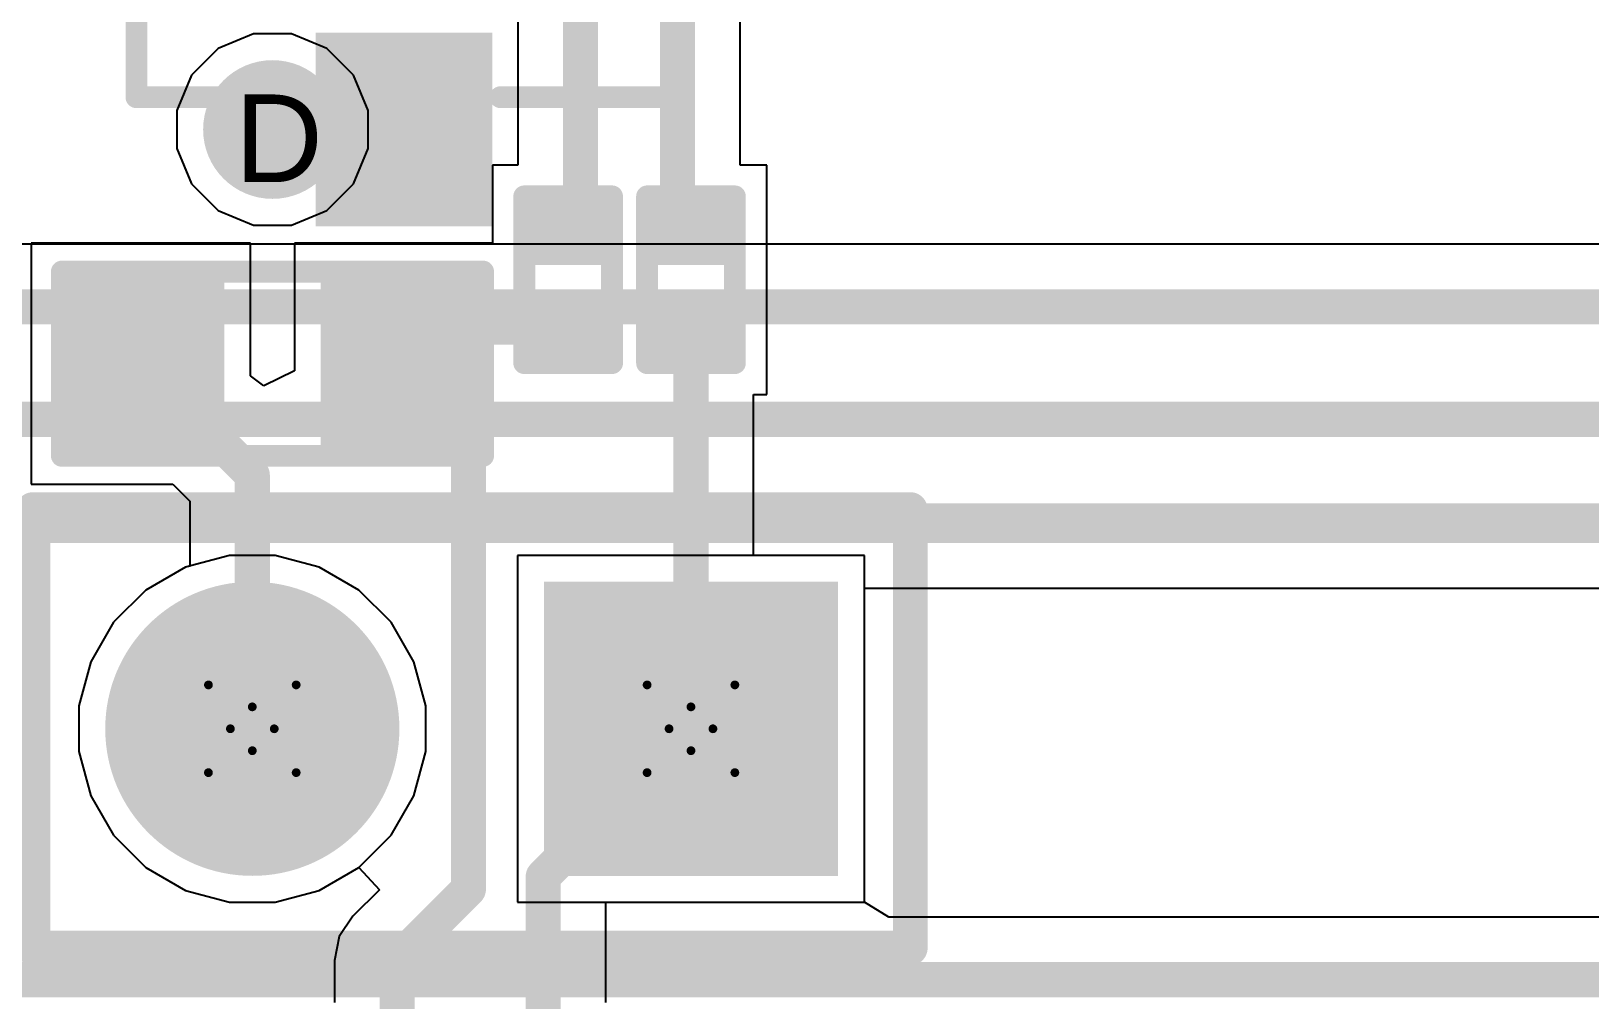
# Model space of a CAD drawing. Header units: inches. Extents: x 0 to 5032, y 0 to 5323.
# Drawn here: x 64.07 to 73.09, y 103.12 to 108.73 of the extents above; entities that cross this region are included whole.
import ezdxf

# ---------------------------------------------------------------- set-up
doc = ezdxf.new("R2010")
doc.units = ezdxf.units.IN
for name, color, linetype in [('Bottom Layer', 5, 'Continuous'), ('Bottom Solder', 6, 'Continuous'), ('Drill Drawing', 1, 'Continuous'), ('Layer 1', 16, 'Continuous'), ('Layer 2', 76, 'Continuous'), ('Multi-Layer', 9, 'Continuous'), ('Pad Holes', 156, 'Continuous'), ('Top Layer', 1, 'Continuous'), ('Top Overlay', 2, 'Continuous'), ('Top Paste', 8, 'Continuous'), ('Top Solder', 216, 'Continuous'), ('Via Holes', 16, 'Continuous')]:
    doc.layers.add(name, color=color, linetype=linetype)
doc.styles.add('Arial', font='', dxfattribs={"height": 0.2})
doc.styles.get('Arial').set_extended_font_data('Arial')

# ---------------------------------------------------------------- blocks, each defined once
blk = doc.blocks.new('SOT_23_246')
at = {"layer": 'Top Layer'}
for points in [[(-0.41, 1.46), (0.41, 1.46), (0.41, 0.54), (-0.41, 0.54)], [(-1.36, -0.54), (-0.54, -0.54), (-0.54, -1.46), (-1.36, -1.46)], [(0.54, -0.54), (1.36, -0.54), (1.36, -1.46), (0.54, -1.46)]]:
    blk.add_hatch(color=1, dxfattribs=at).paths.add_polyline_path(points)
at = {"layer": 'Top Paste'}
for points in [[(-0.41, 1.46), (0.41, 1.46), (0.41, 0.54), (-0.41, 0.54)], [(-1.36, -0.54), (-0.54, -0.54), (-0.54, -1.46), (-1.36, -1.46)], [(0.54, -0.54), (1.36, -0.54), (1.36, -1.46), (0.54, -1.46)]]:
    blk.add_hatch(color=8, dxfattribs=at).paths.add_polyline_path(points)
at = {"layer": 'Top Solder'}
for points in [[(-0.5116, 1.5616), (0.5116, 1.5616), (0.5116, 0.4384), (-0.5116, 0.4384)], [(-1.4616, -0.4384), (-0.4384, -0.4384), (-0.4384, -1.5616), (-1.4616, -1.5616)], [(0.4384, -0.4384), (1.4616, -0.4384), (1.4616, -1.5616), (0.4384, -1.5616)]]:
    blk.add_hatch(color=216, dxfattribs=at).paths.add_polyline_path(points)
at = {"layer": 'Top Overlay'}
for points in [[(-0.5588, 0.8128, 0.127, 0.127, 0), (-1.5494, 0.8128, 0.127, 0.127, 0)], [(-1.5494, 0.8128, 0.127, 0.127, 0), (-1.5494, -0.5842, 0.127, 0.127, 0)], [(1.5494, 0.8128, 0.127, 0.127, 0), (0.5588, 0.8128, 0.127, 0.127, 0)], [(1.5494, 0.8128, 0.127, 0.127, 0), (1.5494, -0.5842, 0.127, 0.127, 0)], [(0.3302, -0.7874, 0.127, 0.127, 0), (-0.3302, -0.7874, 0.127, 0.127, 0)], [(-1.6764, -1.0414, 0.127, 0.127, 0), (-1.6764, -1.2954, 0.127, 0.127, 0)], [(-1.5494, -1.1684, 0.127, 0.127, 0), (-1.6764, -1.0414, 0.127, 0.127, 0)], [(-1.5494, -1.1684, 0.127, 0.127, 0), (-1.6764, -1.2954, 0.127, 0.127, 0)]]:
    blk.add_lwpolyline(points, format="xyseb", dxfattribs=at)
for points in [[(-1.5812, 0.8128, 0.0635, 0.0635, 1), (-1.5176, 0.8128, 0.0635, 0.0635, 1)], [(-1.5812, 0.8128, 0.0635, 0.0635, 1), (-1.5176, 0.8128, 0.0635, 0.0635, 1)], [(-0.5905, 0.8128, 0.0635, 0.0635, 1), (-0.5271, 0.8128, 0.0635, 0.0635, 1)], [(0.5271, 0.8128, 0.0635, 0.0635, 1), (0.5905, 0.8128, 0.0635, 0.0635, 1)], [(1.5176, 0.8128, 0.0635, 0.0635, 1), (1.5812, 0.8128, 0.0635, 0.0635, 1)], [(1.5176, 0.8128, 0.0635, 0.0635, 1), (1.5812, 0.8128, 0.0635, 0.0635, 1)], [(-1.5812, -0.5842, 0.0635, 0.0635, 1), (-1.5176, -0.5842, 0.0635, 0.0635, 1)], [(1.5176, -0.5842, 0.0635, 0.0635, 1), (1.5812, -0.5842, 0.0635, 0.0635, 1)], [(-0.3619, -0.7874, 0.0635, 0.0635, 1), (-0.2984, -0.7874, 0.0635, 0.0635, 1)], [(0.2984, -0.7874, 0.0635, 0.0635, 1), (0.3619, -0.7874, 0.0635, 0.0635, 1)], [(-1.7082, -1.0414, 0.0635, 0.0635, 1), (-1.6446, -1.0414, 0.0635, 0.0635, 1)], [(-1.7082, -1.0414, 0.0635, 0.0635, 1), (-1.6446, -1.0414, 0.0635, 0.0635, 1)], [(-1.5812, -1.1684, 0.0635, 0.0635, 1), (-1.5176, -1.1684, 0.0635, 0.0635, 1)], [(-1.5812, -1.1684, 0.0635, 0.0635, 1), (-1.5176, -1.1684, 0.0635, 0.0635, 1)], [(-1.7082, -1.2954, 0.0635, 0.0635, 1), (-1.6446, -1.2954, 0.0635, 0.0635, 1)], [(-1.7082, -1.2954, 0.0635, 0.0635, 1), (-1.6446, -1.2954, 0.0635, 0.0635, 1)]]:
    blk.add_lwpolyline(points, format="xyseb", close=True, dxfattribs=at)
blk = doc.blocks.new('HDR1X2__249')
at = {"layer": 'Bottom Layer'}
blk.add_hatch(color=5, dxfattribs=at).paths.add_polyline_path([(-0.75, 0.75), (0.75, 0.75), (0.75, -0.75), (-0.75, -0.75)])
h = blk.add_hatch(color=5, dxfattribs=at)
edge = h.paths.add_edge_path()
edge.add_arc((2.54, 0), 0.75, 0, 360)
at = {"layer": 'Bottom Solder'}
blk.add_hatch(color=6, dxfattribs=at).paths.add_polyline_path([(-0.8516, 0.8516), (0.8516, 0.8516), (0.8516, -0.8516), (-0.8516, -0.8516)])
h = blk.add_hatch(color=6, dxfattribs=at)
edge = h.paths.add_edge_path()
edge.add_arc((2.54, 0), 0.8516, 0, 360)
at = {"layer": 'Layer 1'}
blk.add_hatch(color=16, dxfattribs=at).paths.add_polyline_path([(-0.75, 0.75), (0.75, 0.75), (0.75, -0.75), (-0.75, -0.75)])
h = blk.add_hatch(color=16, dxfattribs=at)
edge = h.paths.add_edge_path()
edge.add_arc((2.54, 0), 0.75, 0, 360)
at = {"layer": 'Layer 2'}
blk.add_hatch(color=76, dxfattribs=at).paths.add_polyline_path([(-0.75, 0.75), (0.75, 0.75), (0.75, -0.75), (-0.75, -0.75)])
h = blk.add_hatch(color=76, dxfattribs=at)
edge = h.paths.add_edge_path()
edge.add_arc((2.54, 0), 0.75, 0, 360)
at = {"layer": 'Multi-Layer'}
blk.add_hatch(color=9, dxfattribs=at).paths.add_polyline_path([(-0.75, 0.75), (0.75, 0.75), (0.75, -0.75), (-0.75, -0.75)])
h = blk.add_hatch(color=9, dxfattribs=at)
edge = h.paths.add_edge_path()
edge.add_arc((2.54, 0), 0.75, 0, 360)
at = {"layer": 'Pad Holes'}
h = blk.add_hatch(color=7, dxfattribs=at)
edge = h.paths.add_edge_path()
edge.add_arc((0, 0), 0.45, 0, 360)
h = blk.add_hatch(color=7, dxfattribs=at)
edge = h.paths.add_edge_path()
edge.add_arc((2.54, 0), 0.45, 0, 360)
at = {"layer": 'Top Layer'}
blk.add_hatch(color=1, dxfattribs=at).paths.add_polyline_path([(-0.75, 0.75), (0.75, 0.75), (0.75, -0.75), (-0.75, -0.75)])
h = blk.add_hatch(color=1, dxfattribs=at)
edge = h.paths.add_edge_path()
edge.add_arc((2.54, 0), 0.75, 0, 360)
at = {"layer": 'Top Solder'}
blk.add_hatch(color=216, dxfattribs=at).paths.add_polyline_path([(-0.8516, 0.8516), (0.8516, 0.8516), (0.8516, -0.8516), (-0.8516, -0.8516)])
h = blk.add_hatch(color=216, dxfattribs=at)
edge = h.paths.add_edge_path()
edge.add_arc((2.54, 0), 0.8516, 0, 360)
at = {"layer": 'Top Overlay'}
for points in [[(-1.27, 1.27, 0.2, 0.2, 0), (-1.27, -1.27, 0.2, 0.2, 0)], [(3.81, 1.27, 0.2, 0.2, 0), (-1.27, 1.27, 0.2, 0.2, 0)], [(3.81, 1.27, 0.2, 0.2, 0), (3.81, -1.27, 0.2, 0.2, 0)], [(3.81, -1.27, 0.2, 0.2, 0), (-1.27, -1.27, 0.2, 0.2, 0)]]:
    blk.add_lwpolyline(points, format="xyseb", dxfattribs=at)
for points in [[(-1.32, 1.27, 0.1, 0.1, 1), (-1.22, 1.27, 0.1, 0.1, 1)], [(-1.32, 1.27, 0.1, 0.1, 1), (-1.22, 1.27, 0.1, 0.1, 1)], [(3.76, 1.27, 0.1, 0.1, 1), (3.86, 1.27, 0.1, 0.1, 1)], [(3.76, 1.27, 0.1, 0.1, 1), (3.86, 1.27, 0.1, 0.1, 1)], [(-1.32, -1.27, 0.1, 0.1, 1), (-1.22, -1.27, 0.1, 0.1, 1)], [(-1.32, -1.27, 0.1, 0.1, 1), (-1.22, -1.27, 0.1, 0.1, 1)], [(3.76, -1.27, 0.1, 0.1, 1), (3.86, -1.27, 0.1, 0.1, 1)], [(3.76, -1.27, 0.1, 0.1, 1), (3.86, -1.27, 0.1, 0.1, 1)]]:
    blk.add_lwpolyline(points, format="xyseb", close=True, dxfattribs=at)
blk = doc.blocks.new('R___0603_259')
at = {"layer": 'Top Layer'}
for points in [[(-0.381, 0.4445), (-0.381, -0.4445), (-1.143, -0.4445), (-1.143, 0.4445)], [(1.143, 0.4445), (1.143, -0.4445), (0.381, -0.4445), (0.381, 0.4445)]]:
    blk.add_hatch(color=1, dxfattribs=at).paths.add_polyline_path(points)
at = {"layer": 'Top Paste'}
for points in [[(-0.381, 0.4445), (-0.381, -0.4445), (-1.143, -0.4445), (-1.143, 0.4445)], [(1.143, 0.4445), (1.143, -0.4445), (0.381, -0.4445), (0.381, 0.4445)]]:
    blk.add_hatch(color=8, dxfattribs=at).paths.add_polyline_path(points)
at = {"layer": 'Top Solder'}
for points in [[(-0.2794, 0.5461), (-0.2794, -0.5461), (-1.2446, -0.5461), (-1.2446, 0.5461)], [(1.2446, 0.5461), (1.2446, -0.5461), (0.2794, -0.5461), (0.2794, 0.5461)]]:
    blk.add_hatch(color=216, dxfattribs=at).paths.add_polyline_path(points)
at = {"layer": 'Top Overlay'}
for points in [[(-1.2192, 0.5334, 0.127, 0.127, 0), (-1.2192, -0.5334, 0.127, 0.127, 0)], [(1.2192, 0.5334, 0.127, 0.127, 0), (-1.2192, 0.5334, 0.127, 0.127, 0)], [(1.2192, 0.5334, 0.127, 0.127, 0), (1.2192, -0.5334, 0.127, 0.127, 0)], [(1.2192, -0.5334, 0.127, 0.127, 0), (-1.2192, -0.5334, 0.127, 0.127, 0)]]:
    blk.add_lwpolyline(points, format="xyseb", dxfattribs=at)
for points in [[(-1.25095, 0.5334, 0.0635, 0.0635, 1), (-1.18745, 0.5334, 0.0635, 0.0635, 1)], [(-1.25095, 0.5334, 0.0635, 0.0635, 1), (-1.18745, 0.5334, 0.0635, 0.0635, 1)], [(1.18745, 0.5334, 0.0635, 0.0635, 1), (1.25095, 0.5334, 0.0635, 0.0635, 1)], [(1.18745, 0.5334, 0.0635, 0.0635, 1), (1.25095, 0.5334, 0.0635, 0.0635, 1)], [(-1.25095, -0.5334, 0.0635, 0.0635, 1), (-1.18745, -0.5334, 0.0635, 0.0635, 1)], [(-1.25095, -0.5334, 0.0635, 0.0635, 1), (-1.18745, -0.5334, 0.0635, 0.0635, 1)], [(1.18745, -0.5334, 0.0635, 0.0635, 1), (1.25095, -0.5334, 0.0635, 0.0635, 1)], [(1.18745, -0.5334, 0.0635, 0.0635, 1), (1.25095, -0.5334, 0.0635, 0.0635, 1)]]:
    blk.add_lwpolyline(points, format="xyseb", close=True, dxfattribs=at)
blk = doc.blocks.new('R___0201_260')
at = {"layer": 'Top Layer'}
for points in [[(-0.41, 0.185), (-0.14, 0.185), (-0.14, -0.185), (-0.41, -0.185)], [(0.14, 0.185), (0.41, 0.185), (0.41, -0.185), (0.14, -0.185)]]:
    blk.add_hatch(color=1, dxfattribs=at).paths.add_polyline_path(points)
at = {"layer": 'Top Paste'}
for points in [[(-0.41, 0.185), (-0.14, 0.185), (-0.14, -0.185), (-0.41, -0.185)], [(0.14, 0.185), (0.41, 0.185), (0.41, -0.185), (0.14, -0.185)]]:
    blk.add_hatch(color=8, dxfattribs=at).paths.add_polyline_path(points)
at = {"layer": 'Top Solder'}
for points in [[(-0.465, 0.24), (-0.085, 0.24), (-0.085, -0.24), (-0.465, -0.24)], [(0.085, 0.24), (0.465, 0.24), (0.465, -0.24), (0.085, -0.24)]]:
    blk.add_hatch(color=216, dxfattribs=at).paths.add_polyline_path(points)
at = {"layer": 'Top Overlay'}
for points in [[(-0.4826, 0.254, 0.127, 0.127, 0), (0.4826, 0.254, 0.127, 0.127, 0)], [(-0.4826, 0.254, 0.127, 0.127, 0), (-0.4826, -0.254, 0.127, 0.127, 0)], [(0.4826, 0.254, 0.127, 0.127, 0), (0.4826, -0.254, 0.127, 0.127, 0)], [(-0.4826, -0.254, 0.127, 0.127, 0), (0.4826, -0.254, 0.127, 0.127, 0)]]:
    blk.add_lwpolyline(points, format="xyseb", dxfattribs=at)
for points in [[(-0.5143, 0.254, 0.0635, 0.0635, 1), (-0.4508, 0.254, 0.0635, 0.0635, 1)], [(-0.5143, 0.254, 0.0635, 0.0635, 1), (-0.4508, 0.254, 0.0635, 0.0635, 1)], [(0.4508, 0.254, 0.0635, 0.0635, 1), (0.5143, 0.254, 0.0635, 0.0635, 1)], [(0.4508, 0.254, 0.0635, 0.0635, 1), (0.5143, 0.254, 0.0635, 0.0635, 1)], [(-0.5143, -0.254, 0.0635, 0.0635, 1), (-0.4508, -0.254, 0.0635, 0.0635, 1)], [(-0.5143, -0.254, 0.0635, 0.0635, 1), (-0.4508, -0.254, 0.0635, 0.0635, 1)], [(0.4508, -0.254, 0.0635, 0.0635, 1), (0.5143, -0.254, 0.0635, 0.0635, 1)], [(0.4508, -0.254, 0.0635, 0.0635, 1), (0.5143, -0.254, 0.0635, 0.0635, 1)]]:
    blk.add_lwpolyline(points, format="xyseb", close=True, dxfattribs=at)
blk = doc.blocks.new('R___0201_261')
at = {"layer": 'Top Layer'}
for points in [[(-0.41, 0.185), (-0.14, 0.185), (-0.14, -0.185), (-0.41, -0.185)], [(0.14, 0.185), (0.41, 0.185), (0.41, -0.185), (0.14, -0.185)]]:
    blk.add_hatch(color=1, dxfattribs=at).paths.add_polyline_path(points)
at = {"layer": 'Top Paste'}
for points in [[(-0.41, 0.185), (-0.14, 0.185), (-0.14, -0.185), (-0.41, -0.185)], [(0.14, 0.185), (0.41, 0.185), (0.41, -0.185), (0.14, -0.185)]]:
    blk.add_hatch(color=8, dxfattribs=at).paths.add_polyline_path(points)
at = {"layer": 'Top Solder'}
for points in [[(-0.465, 0.24), (-0.085, 0.24), (-0.085, -0.24), (-0.465, -0.24)], [(0.085, 0.24), (0.465, 0.24), (0.465, -0.24), (0.085, -0.24)]]:
    blk.add_hatch(color=216, dxfattribs=at).paths.add_polyline_path(points)
at = {"layer": 'Top Overlay'}
for points in [[(-0.4826, 0.254, 0.127, 0.127, 0), (0.4826, 0.254, 0.127, 0.127, 0)], [(-0.4826, 0.254, 0.127, 0.127, 0), (-0.4826, -0.254, 0.127, 0.127, 0)], [(0.4826, 0.254, 0.127, 0.127, 0), (0.4826, -0.254, 0.127, 0.127, 0)], [(-0.4826, -0.254, 0.127, 0.127, 0), (0.4826, -0.254, 0.127, 0.127, 0)]]:
    blk.add_lwpolyline(points, format="xyseb", dxfattribs=at)
for points in [[(-0.5143, 0.254, 0.0635, 0.0635, 1), (-0.4508, 0.254, 0.0635, 0.0635, 1)], [(-0.5143, 0.254, 0.0635, 0.0635, 1), (-0.4508, 0.254, 0.0635, 0.0635, 1)], [(0.4508, 0.254, 0.0635, 0.0635, 1), (0.5143, 0.254, 0.0635, 0.0635, 1)], [(0.4508, 0.254, 0.0635, 0.0635, 1), (0.5143, 0.254, 0.0635, 0.0635, 1)], [(-0.5143, -0.254, 0.0635, 0.0635, 1), (-0.4508, -0.254, 0.0635, 0.0635, 1)], [(-0.5143, -0.254, 0.0635, 0.0635, 1), (-0.4508, -0.254, 0.0635, 0.0635, 1)], [(0.4508, -0.254, 0.0635, 0.0635, 1), (0.5143, -0.254, 0.0635, 0.0635, 1)], [(0.4508, -0.254, 0.0635, 0.0635, 1), (0.5143, -0.254, 0.0635, 0.0635, 1)]]:
    blk.add_lwpolyline(points, format="xyseb", close=True, dxfattribs=at)

msp = doc.modelspace()

# ---------------------------------------------------------------- hatches: boundary and pattern name
at = {"layer": 'Bottom Layer'}
h = msp.add_hatch(color=5, dxfattribs=at)
edge = h.paths.add_edge_path()
edge.add_arc((65.4639, 108.1602), 0.3, 0, 360)
at = {"layer": 'Bottom Solder'}
h = msp.add_hatch(color=6, dxfattribs=at)
edge = h.paths.add_edge_path()
edge.add_arc((65.4639, 108.1602), 0.4016, 0, 360)
at = {"layer": 'Layer 1'}
h = msp.add_hatch(color=16, dxfattribs=at)
edge = h.paths.add_edge_path()
edge.add_arc((65.4639, 108.1602), 0.3, 0, 360)
at = {"layer": 'Layer 2'}
h = msp.add_hatch(color=76, dxfattribs=at)
edge = h.paths.add_edge_path()
edge.add_arc((65.4639, 108.1602), 0.3, 0, 360)
at = {"layer": 'Top Layer'}
h = msp.add_hatch(color=1, dxfattribs=at)
edge = h.paths.add_edge_path()
edge.add_arc((65.4639, 108.1602), 0.3, 0, 360)
at = {"layer": 'Top Solder'}
h = msp.add_hatch(color=216, dxfattribs=at)
edge = h.paths.add_edge_path()
edge.add_arc((65.4639, 108.1602), 0.4016, 0, 360)
at = {"layer": 'Via Holes'}
h = msp.add_hatch(color=7, dxfattribs=at)
edge = h.paths.add_edge_path()
edge.add_arc((65.4639, 108.1602), 0.15, 0, 360)

# ---------------------------------------------------------------- linework, layer by layer
at = {"layer": 'Bottom Layer'}
for p, q in [((80.096, 107.4961), (62.4925, 107.4961)), ((68.8911, 103.6858), (68.8911, 105.5049)), ((68.8911, 105.5049), (84.3271, 105.5049)), ((69.0333, 103.5998), (68.8911, 103.6858)), ((83.7658, 103.5998), (69.0333, 103.5998))]:
    msp.add_line(p, q, dxfattribs=at)
for points in [[(62.4924, 107.1335, 0.2032, 0.2032, 0), (80.5169, 107.1335, 0.2032, 0.2032, 0)], [(62.8885, 106.4816, 0.2032, 0.2032, 0), (81.8016, 106.4816, 0.2032, 0.2032, 0)], [(63.5461, 105.8804, 0.2286, 0.2286, 0), (84.4827, 105.8804, 0.2286, 0.2286, 0)], [(63.6324, 103.2372, 0.2032, 0.2032, 0), (83.7658, 103.2372, 0.2032, 0.2032, 0)]]:
    msp.add_lwpolyline(points, format="xyseb", dxfattribs=at)
at = {"layer": 'Drill Drawing'}
for points in [[(65.0931, 104.9438, 0.0508, 0.0508, 0), (65.3471, 104.8168, 0.0508, 0.0508, 0)], [(65.0931, 104.9438, 0.0508, 0.0508, 0), (65.2201, 104.6898, 0.0508, 0.0508, 0)], [(65.3471, 104.8168, 0.0508, 0.0508, 0), (65.6011, 104.9438, 0.0508, 0.0508, 0)], [(65.4741, 104.6898, 0.0508, 0.0508, 0), (65.6011, 104.9438, 0.0508, 0.0508, 0)], [(67.6331, 104.9438, 0.0508, 0.0508, 0), (67.8871, 104.8168, 0.0508, 0.0508, 0)], [(67.6331, 104.9438, 0.0508, 0.0508, 0), (67.7601, 104.6898, 0.0508, 0.0508, 0)], [(67.8871, 104.8168, 0.0508, 0.0508, 0), (68.1411, 104.9438, 0.0508, 0.0508, 0)], [(68.0141, 104.6898, 0.0508, 0.0508, 0), (68.1411, 104.9438, 0.0508, 0.0508, 0)], [(65.0931, 104.4358, 0.0508, 0.0508, 0), (65.2201, 104.6898, 0.0508, 0.0508, 0)], [(65.4741, 104.6898, 0.0508, 0.0508, 0), (65.6011, 104.4358, 0.0508, 0.0508, 0)], [(67.6331, 104.4358, 0.0508, 0.0508, 0), (67.7601, 104.6898, 0.0508, 0.0508, 0)], [(68.0141, 104.6898, 0.0508, 0.0508, 0), (68.1411, 104.4358, 0.0508, 0.0508, 0)], [(65.0931, 104.4358, 0.0508, 0.0508, 0), (65.3471, 104.5628, 0.0508, 0.0508, 0)], [(65.3471, 104.5628, 0.0508, 0.0508, 0), (65.6011, 104.4358, 0.0508, 0.0508, 0)], [(67.6331, 104.4358, 0.0508, 0.0508, 0), (67.8871, 104.5628, 0.0508, 0.0508, 0)], [(67.8871, 104.5628, 0.0508, 0.0508, 0), (68.1411, 104.4358, 0.0508, 0.0508, 0)]]:
    msp.add_lwpolyline(points, format="xyseb", dxfattribs=at)
for points in [[(65.0804, 104.9438, 0.0254, 0.0254, 1), (65.1058, 104.9438, 0.0254, 0.0254, 1)], [(65.0804, 104.9438, 0.0254, 0.0254, 1), (65.1058, 104.9438, 0.0254, 0.0254, 1)], [(65.5884, 104.9438, 0.0254, 0.0254, 1), (65.6138, 104.9438, 0.0254, 0.0254, 1)], [(65.5884, 104.9438, 0.0254, 0.0254, 1), (65.6138, 104.9438, 0.0254, 0.0254, 1)], [(67.6204, 104.9438, 0.0254, 0.0254, 1), (67.6458, 104.9438, 0.0254, 0.0254, 1)], [(67.6204, 104.9438, 0.0254, 0.0254, 1), (67.6458, 104.9438, 0.0254, 0.0254, 1)], [(68.1284, 104.9438, 0.0254, 0.0254, 1), (68.1538, 104.9438, 0.0254, 0.0254, 1)], [(68.1284, 104.9438, 0.0254, 0.0254, 1), (68.1538, 104.9438, 0.0254, 0.0254, 1)], [(65.3344, 104.8168, 0.0254, 0.0254, 1), (65.3598, 104.8168, 0.0254, 0.0254, 1)], [(65.3344, 104.8168, 0.0254, 0.0254, 1), (65.3598, 104.8168, 0.0254, 0.0254, 1)], [(67.8744, 104.8168, 0.0254, 0.0254, 1), (67.8998, 104.8168, 0.0254, 0.0254, 1)], [(67.8744, 104.8168, 0.0254, 0.0254, 1), (67.8998, 104.8168, 0.0254, 0.0254, 1)], [(65.2074, 104.6898, 0.0254, 0.0254, 1), (65.2328, 104.6898, 0.0254, 0.0254, 1)], [(65.2074, 104.6898, 0.0254, 0.0254, 1), (65.2328, 104.6898, 0.0254, 0.0254, 1)], [(65.4614, 104.6898, 0.0254, 0.0254, 1), (65.4868, 104.6898, 0.0254, 0.0254, 1)], [(65.4614, 104.6898, 0.0254, 0.0254, 1), (65.4868, 104.6898, 0.0254, 0.0254, 1)], [(67.7474, 104.6898, 0.0254, 0.0254, 1), (67.7728, 104.6898, 0.0254, 0.0254, 1)], [(67.7474, 104.6898, 0.0254, 0.0254, 1), (67.7728, 104.6898, 0.0254, 0.0254, 1)], [(68.0014, 104.6898, 0.0254, 0.0254, 1), (68.0268, 104.6898, 0.0254, 0.0254, 1)], [(68.0014, 104.6898, 0.0254, 0.0254, 1), (68.0268, 104.6898, 0.0254, 0.0254, 1)], [(65.3344, 104.5628, 0.0254, 0.0254, 1), (65.3598, 104.5628, 0.0254, 0.0254, 1)], [(65.3344, 104.5628, 0.0254, 0.0254, 1), (65.3598, 104.5628, 0.0254, 0.0254, 1)], [(67.8744, 104.5628, 0.0254, 0.0254, 1), (67.8998, 104.5628, 0.0254, 0.0254, 1)], [(67.8744, 104.5628, 0.0254, 0.0254, 1), (67.8998, 104.5628, 0.0254, 0.0254, 1)], [(65.0804, 104.4358, 0.0254, 0.0254, 1), (65.1058, 104.4358, 0.0254, 0.0254, 1)], [(65.0804, 104.4358, 0.0254, 0.0254, 1), (65.1058, 104.4358, 0.0254, 0.0254, 1)], [(65.5884, 104.4358, 0.0254, 0.0254, 1), (65.6138, 104.4358, 0.0254, 0.0254, 1)], [(65.5884, 104.4358, 0.0254, 0.0254, 1), (65.6138, 104.4358, 0.0254, 0.0254, 1)], [(67.6204, 104.4358, 0.0254, 0.0254, 1), (67.6458, 104.4358, 0.0254, 0.0254, 1)], [(67.6204, 104.4358, 0.0254, 0.0254, 1), (67.6458, 104.4358, 0.0254, 0.0254, 1)], [(68.1284, 104.4358, 0.0254, 0.0254, 1), (68.1538, 104.4358, 0.0254, 0.0254, 1)], [(68.1284, 104.4358, 0.0254, 0.0254, 1), (68.1538, 104.4358, 0.0254, 0.0254, 1)]]:
    msp.add_lwpolyline(points, format="xyseb", close=True, dxfattribs=at)
at = {"layer": 'Layer 1'}
for p, q in [((65.2149, 105.6938), (64.9596, 105.6254)), ((65.4793, 105.6938), (65.2149, 105.6938)), ((65.7346, 105.6254), (65.4793, 105.6938)), ((68.8911, 105.6938), (66.8831, 105.6938)), ((66.8831, 105.6938), (66.8831, 103.6858)), ((68.8911, 103.6858), (68.8911, 105.6938)), ((64.9596, 105.6254), (64.7306, 105.4932)), ((65.9636, 105.4932), (65.7346, 105.6254)), ((64.7306, 105.4932), (64.5437, 105.3063)), ((66.1505, 105.3063), (65.9636, 105.4932)), ((64.5437, 105.3063), (64.4115, 105.0773)), ((66.2827, 105.0773), (66.1505, 105.3063)), ((64.4115, 105.0773), (64.3431, 104.822)), ((66.3511, 104.822), (66.2827, 105.0773)), ((64.3431, 104.822), (64.3431, 104.5576)), ((66.3511, 104.5576), (66.3511, 104.822)), ((64.3431, 104.5576), (64.4115, 104.3023)), ((66.2827, 104.3023), (66.3511, 104.5576)), ((64.4115, 104.3023), (64.5437, 104.0733)), ((66.1505, 104.0733), (66.2827, 104.3023)), ((64.5437, 104.0733), (64.7306, 103.8864)), ((65.9636, 103.8864), (66.1505, 104.0733)), ((64.7306, 103.8864), (64.9596, 103.7542)), ((65.7346, 103.7542), (65.9636, 103.8864)), ((64.9596, 103.7542), (65.2149, 103.6858)), ((65.4793, 103.6858), (65.7346, 103.7542)), ((65.2149, 103.6858), (65.4793, 103.6858)), ((66.8831, 103.6858), (68.8911, 103.6858))]:
    msp.add_line(p, q, dxfattribs=at)
at = {"layer": 'Layer 2'}
for p, q in [((65.3537, 108.7142), (65.1501, 108.6299)), ((65.5741, 108.7142), (65.3537, 108.7142)), ((65.7777, 108.6299), (65.5741, 108.7142)), ((65.1501, 108.6299), (64.9942, 108.474)), ((65.9336, 108.474), (65.7777, 108.6299)), ((64.9942, 108.474), (64.9099, 108.2704)), ((66.0179, 108.2704), (65.9336, 108.474)), ((64.9099, 108.2704), (64.9099, 108.05)), ((66.0179, 108.05), (66.0179, 108.2704)), ((64.9099, 108.05), (64.9942, 107.8464)), ((65.9336, 107.8464), (66.0179, 108.05)), ((64.9942, 107.8464), (65.1501, 107.6905)), ((65.7777, 107.6905), (65.9336, 107.8464)), ((65.1501, 107.6905), (65.3537, 107.6062)), ((65.5741, 107.6062), (65.7777, 107.6905)), ((65.3537, 107.6062), (65.5741, 107.6062)), ((65.2149, 105.6938), (64.9596, 105.6254)), ((65.4793, 105.6938), (65.2149, 105.6938)), ((65.7346, 105.6254), (65.4793, 105.6938)), ((68.8911, 105.6938), (66.8831, 105.6938)), ((66.8831, 105.6938), (66.8831, 103.6858)), ((68.8911, 103.6858), (68.8911, 105.6938)), ((64.9596, 105.6254), (64.7306, 105.4932)), ((65.9636, 105.4932), (65.7346, 105.6254)), ((64.7306, 105.4932), (64.5437, 105.3063)), ((66.1505, 105.3063), (65.9636, 105.4932)), ((64.5437, 105.3063), (64.4115, 105.0773)), ((66.2827, 105.0773), (66.1505, 105.3063)), ((64.4115, 105.0773), (64.3431, 104.822)), ((66.3511, 104.822), (66.2827, 105.0773)), ((64.3431, 104.822), (64.3431, 104.5576)), ((66.3511, 104.5576), (66.3511, 104.822)), ((64.3431, 104.5576), (64.4115, 104.3023)), ((66.2827, 104.3023), (66.3511, 104.5576)), ((64.4115, 104.3023), (64.5437, 104.0733)), ((66.1505, 104.0733), (66.2827, 104.3023)), ((64.5437, 104.0733), (64.7306, 103.8864)), ((65.9636, 103.8864), (66.1505, 104.0733)), ((64.7306, 103.8864), (64.9596, 103.7542)), ((65.7346, 103.7542), (65.9636, 103.8864)), ((64.9596, 103.7542), (65.2149, 103.6858)), ((65.4793, 103.6858), (65.7346, 103.7542)), ((65.2149, 103.6858), (65.4793, 103.6858)), ((66.8831, 103.6858), (68.8911, 103.6858))]:
    msp.add_line(p, q, dxfattribs=at)
at = {"layer": 'Top Layer'}
for p, q in [((68.1719, 107.9542), (68.1719, 109.2432)), ((66.8852, 108.9188), (66.8852, 107.9542)), ((66.8852, 107.9542), (66.7369, 107.9542)), ((66.7369, 107.9542), (66.7369, 107.5025)), ((68.3261, 107.9542), (68.1719, 107.9542)), ((68.3261, 107.1762), (68.3261, 107.9542)), ((65.3369, 107.5025), (64.0669, 107.5025)), ((64.0669, 107.5025), (64.0669, 106.1055)), ((65.3369, 106.7346), (65.3369, 107.5025)), ((66.7369, 107.5025), (65.5909, 107.5025)), ((65.5909, 107.5025), (65.5909, 106.7627)), ((68.3261, 106.6262), (68.3261, 107.1762)), ((65.4131, 106.6755), (65.3369, 106.7346)), ((65.5909, 106.7627), (65.4131, 106.6755)), ((68.2497, 105.6938), (68.2497, 106.6262)), ((68.2497, 106.6262), (68.3261, 106.6262)), ((64.0669, 106.1055), (64.8877, 106.1055)), ((64.8877, 106.1055), (64.9845, 106.0086)), ((64.9845, 106.0086), (64.9845, 105.6321)), ((68.8911, 105.6938), (68.2497, 105.6938)), ((68.8911, 103.6858), (68.8911, 105.6938)), ((64.9596, 105.6254), (64.7306, 105.4932)), ((64.9845, 105.6321), (64.9596, 105.6254)), ((64.7306, 105.4932), (64.5437, 105.3063)), ((64.5437, 105.3063), (64.4115, 105.0773)), ((64.4115, 105.0773), (64.3431, 104.822)), ((64.3431, 104.822), (64.3431, 104.5576)), ((64.3431, 104.5576), (64.4115, 104.3023)), ((64.4115, 104.3023), (64.5437, 104.0733)), ((64.5437, 104.0733), (64.7306, 103.8864)), ((64.7306, 103.8864), (64.9596, 103.7542)), ((65.7346, 103.7542), (65.9636, 103.8864)), ((65.9636, 103.8864), (66.083, 103.7581)), ((64.9596, 103.7542), (65.2149, 103.6858)), ((65.4793, 103.6858), (65.7346, 103.7542)), ((66.083, 103.7581), (65.9289, 103.6039)), ((65.2149, 103.6858), (65.4793, 103.6858)), ((67.3941, 103.6841), (67.3959, 103.6858)), ((67.3941, 103.1047), (67.3941, 103.6841)), ((67.3959, 103.6858), (68.8911, 103.6858)), ((65.9289, 103.6039), (65.8503, 103.4863)), ((65.8503, 103.4863), (65.8227, 103.3476)), ((65.8227, 103.3476), (65.8227, 103.3475)), ((65.8227, 103.3475), (65.8227, 103.1047))]:
    msp.add_line(p, q, dxfattribs=at)
for points in [[(67.8093, 107.5986, 0.2032, 0.2032, 0), (67.8093, 109.2432, 0.2032, 0.2032, 0)], [(67.2478, 107.5986, 0.2032, 0.2032, 0), (67.2478, 109.069, 0.2032, 0.2032, 0)], [(65.4639, 108.1602, 0.2032, 0.2032, 0), (66.2259, 108.1602, 0.2032, 0.2032, 0)], [(67.2144, 107.5652, 0.2032, 0.2032, 0), (67.2478, 107.5986, 0.2032, 0.2032, 0)], [(67.8093, 107.5986, 0.2032, 0.2032, 0), (67.8427, 107.5652, 0.2032, 0.2032, 0)], [(67.1759, 107.5652, 0.2032, 0.2032, 0), (67.2144, 107.5652, 0.2032, 0.2032, 0)], [(67.8427, 107.5652, 0.2032, 0.2032, 0), (67.8871, 107.5652, 0.2032, 0.2032, 0)], [(66.2259, 106.804, 0.2032, 0.2032, 0), (66.4371, 107.0152, 0.2032, 0.2032, 0)], [(66.4371, 107.0152, 0.2032, 0.2032, 0), (67.1759, 107.0152, 0.2032, 0.2032, 0)], [(67.8871, 104.6898, 0.2032, 0.2032, 0), (67.8871, 107.0152, 0.2032, 0.2032, 0)], [(64.7019, 106.804, 0.2032, 0.2032, 0), (65.3471, 106.1588, 0.2032, 0.2032, 0)], [(66.2259, 106.7405, 0.2032, 0.2032, 0), (66.2259, 106.804, 0.2032, 0.2032, 0)], [(66.2259, 106.7405, 0.2032, 0.2032, 0), (66.5984, 106.368, 0.2032, 0.2032, 0)], [(66.5984, 103.7607, 0.2032, 0.2032, 0), (66.5984, 106.368, 0.2032, 0.2032, 0)], [(65.3471, 104.6898, 0.2032, 0.2032, 0), (65.3471, 106.1588, 0.2032, 0.2032, 0)], [(67.0316, 103.8343, 0.2032, 0.2032, 0), (67.8871, 104.6898, 0.2032, 0.2032, 0)], [(67.0316, 102.6521, 0.2032, 0.2032, 0), (67.0316, 103.8343, 0.2032, 0.2032, 0)], [(66.1853, 103.3476, 0.2032, 0.2032, 0), (66.5984, 103.7607, 0.2032, 0.2032, 0)], [(66.1853, 102.5332, 0.2032, 0.2032, 0), (66.1853, 103.3476, 0.2032, 0.2032, 0)]]:
    msp.add_lwpolyline(points, format="xyseb", dxfattribs=at)
for points in [[(65.4131, 108.1602, 0.1016, 0.1016, 1), (65.5147, 108.1602, 0.1016, 0.1016, 1)], [(66.1751, 108.1602, 0.1016, 0.1016, 1), (66.2767, 108.1602, 0.1016, 0.1016, 1)], [(67.197, 107.5986, 0.1016, 0.1016, 1), (67.2986, 107.5986, 0.1016, 0.1016, 1)], [(67.197, 107.5986, 0.1016, 0.1016, 1), (67.2986, 107.5986, 0.1016, 0.1016, 1)], [(67.7585, 107.5986, 0.1016, 0.1016, 1), (67.8601, 107.5986, 0.1016, 0.1016, 1)], [(67.7585, 107.5986, 0.1016, 0.1016, 1), (67.8601, 107.5986, 0.1016, 0.1016, 1)], [(67.1251, 107.5652, 0.1016, 0.1016, 1), (67.2267, 107.5652, 0.1016, 0.1016, 1)], [(67.1636, 107.5652, 0.1016, 0.1016, 1), (67.2652, 107.5652, 0.1016, 0.1016, 1)], [(67.1636, 107.5652, 0.1016, 0.1016, 1), (67.2652, 107.5652, 0.1016, 0.1016, 1)], [(67.7919, 107.5652, 0.1016, 0.1016, 1), (67.8935, 107.5652, 0.1016, 0.1016, 1)], [(67.7919, 107.5652, 0.1016, 0.1016, 1), (67.8935, 107.5652, 0.1016, 0.1016, 1)], [(67.8363, 107.5652, 0.1016, 0.1016, 1), (67.9379, 107.5652, 0.1016, 0.1016, 1)], [(66.3863, 107.0152, 0.1016, 0.1016, 1), (66.4879, 107.0152, 0.1016, 0.1016, 1)], [(66.3863, 107.0152, 0.1016, 0.1016, 1), (66.4879, 107.0152, 0.1016, 0.1016, 1)], [(67.1251, 107.0152, 0.1016, 0.1016, 1), (67.2267, 107.0152, 0.1016, 0.1016, 1)], [(67.8363, 107.0152, 0.1016, 0.1016, 1), (67.9379, 107.0152, 0.1016, 0.1016, 1)], [(64.6511, 106.804, 0.1016, 0.1016, 1), (64.7527, 106.804, 0.1016, 0.1016, 1)], [(66.1751, 106.804, 0.1016, 0.1016, 1), (66.2767, 106.804, 0.1016, 0.1016, 1)], [(66.1751, 106.804, 0.1016, 0.1016, 1), (66.2767, 106.804, 0.1016, 0.1016, 1)], [(66.1751, 106.7405, 0.1016, 0.1016, 1), (66.2767, 106.7405, 0.1016, 0.1016, 1)], [(66.1751, 106.7405, 0.1016, 0.1016, 1), (66.2767, 106.7405, 0.1016, 0.1016, 1)], [(66.5476, 106.368, 0.1016, 0.1016, 1), (66.6492, 106.368, 0.1016, 0.1016, 1)], [(66.5476, 106.368, 0.1016, 0.1016, 1), (66.6492, 106.368, 0.1016, 0.1016, 1)], [(65.2963, 106.1588, 0.1016, 0.1016, 1), (65.3979, 106.1588, 0.1016, 0.1016, 1)], [(65.2963, 106.1588, 0.1016, 0.1016, 1), (65.3979, 106.1588, 0.1016, 0.1016, 1)], [(65.2963, 104.6898, 0.1016, 0.1016, 1), (65.3979, 104.6898, 0.1016, 0.1016, 1)], [(67.8363, 104.6898, 0.1016, 0.1016, 1), (67.9379, 104.6898, 0.1016, 0.1016, 1)], [(67.8363, 104.6898, 0.1016, 0.1016, 1), (67.9379, 104.6898, 0.1016, 0.1016, 1)], [(66.9808, 103.8343, 0.1016, 0.1016, 1), (67.0824, 103.8343, 0.1016, 0.1016, 1)], [(66.9808, 103.8343, 0.1016, 0.1016, 1), (67.0824, 103.8343, 0.1016, 0.1016, 1)], [(66.5476, 103.7607, 0.1016, 0.1016, 1), (66.6492, 103.7607, 0.1016, 0.1016, 1)], [(66.5476, 103.7607, 0.1016, 0.1016, 1), (66.6492, 103.7607, 0.1016, 0.1016, 1)], [(66.1345, 103.3476, 0.1016, 0.1016, 1), (66.2361, 103.3476, 0.1016, 0.1016, 1)], [(66.1345, 103.3476, 0.1016, 0.1016, 1), (66.2361, 103.3476, 0.1016, 0.1016, 1)]]:
    msp.add_lwpolyline(points, format="xyseb", close=True, dxfattribs=at)

# ---------------------------------------------------------------- block references
for name, p, rotation in [('SOT_23_246', (66.2259, 109.1602), 180), ('R___0201_260', (67.1759, 107.2902), 90), ('R___0201_261', (67.8871, 107.2902), 90), ('R___0603_259', (65.4639, 106.804), 180), ('HDR1X2__249', (67.8871, 104.6898), 180)]:
    msp.add_blockref(name, p, dxfattribs=dict(rotation=rotation))

# ---------------------------------------------------------------- texts
at = {"layer": 'Drill Drawing', "style": 'Arial'}
msp.add_text('D', height=0.508, dxfattribs=at).set_placement((65.2438, 107.8555))

doc.saveas('drawing.dxf')
